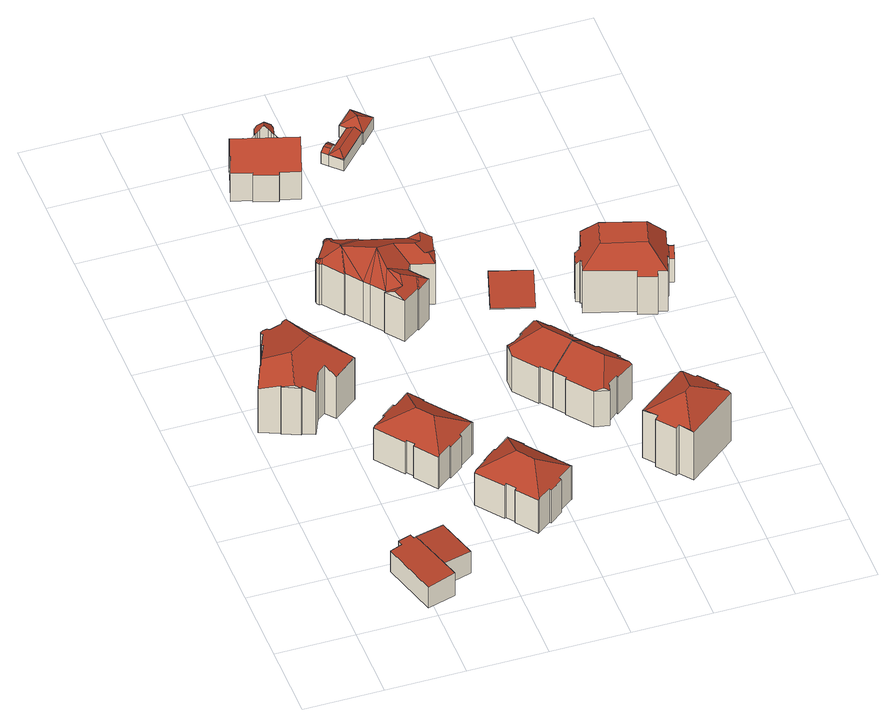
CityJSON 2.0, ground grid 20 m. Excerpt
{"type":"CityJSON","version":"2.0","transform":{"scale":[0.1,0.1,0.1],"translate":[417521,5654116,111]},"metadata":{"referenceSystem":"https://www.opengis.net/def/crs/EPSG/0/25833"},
"CityObjects":{
"building1":{"type":"Building","attributes":{"Dachtyp_tdc":"tdcPolyFlatRoof","Gemeindeschluessel":14612000,"Dachneigung":3.36,"QualitaetDacherkennung":73,"Geometrietyp2DReferenz":"3000","measuredHeight":6.97,"function":"31001_9998","roofType":"2100"},"geometry":[{"type":"Solid","lod":"2","boundaries":[[[[0,1,2,3]],[[1,4,5,2]],[[4,6,7,5]],[[6,8,9,7]],[[8,10,11,9]],[[10,12,13,11]],[[12,14,15,13]],[[14,16,17,15]],[[16,0,3,17]],[[16,14,12,10,8,6,4,1,0]],[[3,2,5,7,9,11,13,15,17]]]],"semantics":{"surfaces":[{"type":"WallSurface"},{"type":"RoofSurface"},{"type":"GroundSurface"}],"values":[[0,0,0,0,0,0,0,0,0,1,2]]}}]},
"building2":{"type":"Building","attributes":{"Dachtyp_tdc":"tdcPolyFlatRoof","Gemeindeschluessel":14612000,"Dachneigung":3.25,"QualitaetDacherkennung":76,"Geometrietyp2DReferenz":"3000","measuredHeight":7.07,"function":"31001_9998","roofType":"2100"},"geometry":[{"type":"Solid","lod":"2","boundaries":[[[[18,0,19,20]],[[0,16,21,19]],[[16,22,23,21]],[[22,18,20,23]],[[22,16,0,18]],[[20,19,21,23]]]],"semantics":{"surfaces":[{"type":"WallSurface"},{"type":"RoofSurface"},{"type":"GroundSurface"}],"values":[[0,0,0,0,1,2]]}}]},
"building3":{"type":"Building","attributes":{"Dachtyp_tdc":"tdcFreeFormRoof","Gemeindeschluessel":14612000,"Dachneigung":19.93,"QualitaetDacherkennung":15,"Geometrietyp2DReferenz":"3000","measuredHeight":18.55,"function":"31001_9998","roofType":"5000"},"geometry":[{"type":"Solid","lod":"2","boundaries":[[[[24,25,26,27]],[[25,28,29,26]],[[28,30,31,29]],[[30,32,33,31]],[[32,34,35,33]],[[34,36,37,35]],[[36,38,39,37]],[[38,40,41,39]],[[40,42,43,41]],[[42,44,45,43]],[[44,46,47,45]],[[48,49,50,51]],[[46,52,53,47]],[[52,54,55,53]],[[54,48,51,55]],[[49,56,57,50]],[[56,58,59,57]],[[58,60,61,59]],[[60,62,63,61]],[[62,64,65,63]],[[64,66,67,65]],[[66,68,69,67]],[[68,70,71,69]],[[70,72,73,71]],[[72,74,75,73]],[[74,76,77,75]],[[76,78,79,77]],[[78,24,27,79]],[[80,30,28,25,24,78,76,81,82]],[[46,44,83,84,85,48,54,52]],[[82,81,74,72,70,68,66,64,62,60,58,56,49,85,84]],[[34,32,80,82,84,83,42,40,38,36]],[[49,48,85]],[[76,74,81]],[[44,42,83]],[[32,30,80]],[[27,26,29,31,33,35,37,39,41,43,45,47,53,55,51,50,57,59,61,63,65,67,69,71,73,75,77,79]]]],"semantics":{"surfaces":[{"type":"WallSurface"},{"type":"RoofSurface"},{"type":"GroundSurface"}],"values":[[0,0,0,0,0,0,0,0,0,0,0,0,0,0,0,0,0,0,0,0,0,0,0,0,0,0,0,0,1,1,1,1,0,0,0,0,2]]}}]},
"building4":{"type":"Building","attributes":{"Dachtyp_tdc":"tdcHipRoof","Gemeindeschluessel":14612000,"Dachneigung":29.32,"QualitaetDacherkennung":60,"Geometrietyp2DReferenz":"3000","measuredHeight":14.08,"function":"31001_9998","roofType":"3200"},"geometry":[{"type":"Solid","lod":"2","boundaries":[[[[86,87,88,89]],[[87,90,91,88]],[[90,92,93,91]],[[92,94,95,93]],[[94,96,97,95]],[[96,98,99,97]],[[98,100,101,99]],[[100,102,103,101]],[[102,104,105,103]],[[104,106,107,105]],[[106,108,109,107]],[[108,110,111,109]],[[110,112,113,111]],[[112,114,115,113]],[[114,116,117,115]],[[116,118,119,117]],[[118,120,121,119]],[[120,122,123,121]],[[122,124,125,123]],[[124,126,127,125]],[[126,128,129,127]],[[128,130,131,129]],[[130,132,133,131]],[[132,86,89,133]],[[128,126,124,122,120,118,134]],[[104,102,100,98,96,94,135]],[[118,116,114,112,110,108,106,104,135,134]],[[94,92,90,87,86,132,130,128,134,135]],[[89,88,91,93,95,97,99,101,103,105,107,109,111,113,115,117,119,121,123,125,127,129,131,133]]]],"semantics":{"surfaces":[{"type":"WallSurface"},{"type":"RoofSurface"},{"type":"GroundSurface"}],"values":[[0,0,0,0,0,0,0,0,0,0,0,0,0,0,0,0,0,0,0,0,0,0,0,0,1,1,1,1,2]]}}]},
"building5":{"type":"Building","attributes":{"Dachtyp_tdc":"tdcHipRoof","Gemeindeschluessel":14612000,"Dachneigung":29.08,"QualitaetDacherkennung":61,"Geometrietyp2DReferenz":"3000","measuredHeight":14.38,"function":"31001_9998","roofType":"3200"},"geometry":[{"type":"Solid","lod":"2","boundaries":[[[[136,137,138,139]],[[137,140,141,138]],[[140,142,143,141]],[[142,144,145,143]],[[144,146,147,145]],[[146,148,149,147]],[[148,150,151,149]],[[150,152,153,151]],[[152,154,155,153]],[[154,156,157,155]],[[156,158,159,157]],[[158,160,161,159]],[[160,162,163,161]],[[162,164,165,163]],[[164,166,167,165]],[[166,168,169,167]],[[168,170,171,169]],[[170,172,173,171]],[[172,174,175,173]],[[174,176,177,175]],[[176,178,179,177]],[[178,180,181,179]],[[180,182,183,181]],[[182,136,139,183]],[[178,176,174,172,170,168,184]],[[154,152,150,148,146,144,185]],[[168,166,164,162,160,158,156,154,185,184]],[[144,142,140,137,136,182,180,178,184,185]],[[139,138,141,143,145,147,149,151,153,155,157,159,161,163,165,167,169,171,173,175,177,179,181,183]]]],"semantics":{"surfaces":[{"type":"WallSurface"},{"type":"RoofSurface"},{"type":"GroundSurface"}],"values":[[0,0,0,0,0,0,0,0,0,0,0,0,0,0,0,0,0,0,0,0,0,0,0,0,1,1,1,1,2]]}}]},
"building6":{"type":"Building","attributes":{"Dachtyp_tdc":"tdcFreeFormRoof","Gemeindeschluessel":14612000,"Dachneigung":30.5,"QualitaetDacherkennung":10,"Geometrietyp2DReferenz":"3000","measuredHeight":17,"function":"31001_9998","roofType":"5000"},"geometry":[{"type":"Solid","lod":"2","boundaries":[[[[186,187,188,189]],[[187,190,191,188]],[[190,192,193,191]],[[192,194,195,193]],[[194,196,197,195]],[[196,198,199,197]],[[198,200,201,199]],[[202,203,204,205,198,196]],[[206,202,196,194]],[[206,194,192]],[[207,203,202,206,192,190]],[[208,209,207,190,187]],[[210,211,212,208,187,186]],[[210,186,213]],[[211,210,213,214]],[[215,216,212,211,214,217]],[[215,217,218]],[[216,215,218,219]],[[220,221,222,209,208,212,216,219,223]],[[224,220,223,225]],[[226,224,225,227]],[[228,226,227,229]],[[230,228,229,231]],[[230,231,232]],[[230,232,233]],[[228,230,233,234]],[[235,221,220,224,226,228,234,236]],[[237,238,239,235,236,240]],[[237,240,241]],[[242,243,244,245]],[[200,246,247,201]],[[246,242,245,247]],[[243,248,249,244]],[[248,250,251,249]],[[250,252,253,251]],[[252,254,255,253]],[[254,256,257,255]],[[256,241,258,257]],[[241,240,259,258]],[[240,236,260,259]],[[236,234,261,260]],[[234,233,262,261]],[[233,232,263,262]],[[232,231,264,263]],[[231,229,265,264]],[[229,227,266,265]],[[227,225,267,266]],[[225,223,268,267]],[[223,219,269,268]],[[219,218,270,269]],[[218,217,271,270]],[[217,214,272,271]],[[214,213,273,272]],[[213,186,189,273]],[[274,238,237,241,256]],[[274,256,254]],[[239,238,274,254,252]],[[221,235,239,252,250]],[[222,221,250,248]],[[207,204,203]],[[207,246,204]],[[209,246,207]],[[209,242,246]],[[209,243,242]],[[222,243,209]],[[243,222,248]],[[205,204,246,200]],[[205,200,198]],[[201,247,245,244,249,251,253,255,257,258,259,260,261,262,263,264,265,266,267,268,269,270,271,272,273,189,188,191,193,195,197,199]]]],"semantics":{"surfaces":[{"type":"WallSurface"},{"type":"RoofSurface"},{"type":"GroundSurface"}],"values":[[0,0,0,0,0,0,0,1,1,1,1,1,1,1,1,1,0,1,1,1,1,1,1,1,1,1,1,1,1,0,0,0,0,0,0,0,0,0,0,0,0,0,0,0,0,0,0,0,0,0,0,0,0,0,1,1,1,1,1,1,1,1,1,1,1,1,1,0,2]]}}]},
"building7":{"type":"Building","attributes":{"Gemeindeschluessel":14612000,"Geometrietyp2DReferenz":"3000","function":"31001_9998","roofType":"9999"},"children":["building7-1","building7-2"]},
"building7-1":{"type":"BuildingPart","attributes":{"Dachtyp_tdc":"tdcFreeFormRoof","Dachneigung":54.95,"QualitaetDacherkennung":58,"Geometrietyp2DReferenz":"3000","measuredHeight":13.3,"roofType":"5000"},"parents":["building7"],"geometry":[{"type":"MultiSurface","lod":"2","boundaries":[[[275,276,277,278]],[[279,280,281,282]],[[280,283,284,281]],[[283,285,286,284]],[[285,287,288,286]],[[287,289,290,288]],[[289,291,292,290]],[[291,293,294,292]],[[293,295,296,294]],[[295,275,278,296]],[[291,289,287,285,297]],[[285,283,280,279,298,299,297]],[[299,300,276,275,295,293,291,297]],[[278,277,301,282,281,284,286,288,290,292,294,296]]],"semantics":{"surfaces":[{"type":"WallSurface"},{"type":"RoofSurface"},{"type":"GroundSurface"}],"values":[0,0,0,0,0,0,0,0,0,0,1,1,1,2]}}]},
"building7-2":{"type":"BuildingPart","attributes":{"Dachtyp_tdc":"tdcGableRoof","Dachneigung":44.12,"QualitaetDacherkennung":55,"Geometrietyp2DReferenz":"3000","measuredHeight":14.11,"roofType":"3100"},"parents":["building7"],"geometry":[{"type":"MultiSurface","lod":"2","boundaries":[[[302,303,304,305]],[[303,306,307,304]],[[306,308,309,307]],[[308,310,311,309]],[[310,312,313,311]],[[312,314,282,313]],[[314,279,282]],[[315,277,276]],[[315,316,317,277]],[[316,318,319,317]],[[318,320,321,319]],[[320,322,323,321]],[[322,324,325,323]],[[324,302,305,325]],[[320,318,316,315,300,326,298,314,312,310]],[[310,308,306,303,302,324,322,320]],[[305,304,307,309,311,313,282,301,277,317,319,321,323,325]]],"semantics":{"surfaces":[{"type":"WallSurface"},{"type":"RoofSurface"},{"type":"GroundSurface"}],"values":[0,0,0,0,0,0,0,0,0,0,0,0,0,0,1,1,2]}}]},
"building8":{"type":"Building","attributes":{"Dachtyp_tdc":"tdcFreeFormRoof","Gemeindeschluessel":14612000,"Dachneigung":24.23,"QualitaetDacherkennung":30,"Geometrietyp2DReferenz":"3000","measuredHeight":14.92,"function":"31001_9998","roofType":"5000"},"geometry":[{"type":"Solid","lod":"2","boundaries":[[[[327,328,329,330]],[[328,331,332,329]],[[331,333,334,332]],[[333,335,336,334]],[[335,337,338,336]],[[337,339,340,338]],[[339,341,342,340]],[[341,343,344,342]],[[343,345,346,344]],[[345,347,348,346]],[[347,349,350,348]],[[349,351,352,350]],[[351,353,354,352]],[[353,355,356,354]],[[355,357,358,356]],[[357,359,360,358]],[[359,327,330,360]],[[361,362,337,335,333,331,328,363]],[[355,364,361,363,327,359,357]],[[364,353,351,349,347,345,343,341,339,362,361]],[[328,327,363]],[[355,353,364]],[[339,337,362]],[[330,329,332,334,336,338,340,342,344,346,348,350,352,354,356,358,360]]]],"semantics":{"surfaces":[{"type":"WallSurface"},{"type":"RoofSurface"},{"type":"GroundSurface"}],"values":[[0,0,0,0,0,0,0,0,0,0,0,0,0,0,0,0,0,1,1,1,0,0,0,2]]}}]},
"building9":{"type":"Building","attributes":{"Dachtyp_tdc":"tdcFreeFormRoof","Gemeindeschluessel":14612000,"Dachneigung":23.4,"QualitaetDacherkennung":29,"Geometrietyp2DReferenz":"3000","measuredHeight":14.84,"function":"31001_9998","roofType":"5000"},"geometry":[{"type":"Solid","lod":"2","boundaries":[[[[365,366,367,368]],[[366,369,370,367]],[[369,353,371,370]],[[353,372,373,371]],[[372,374,375,373]],[[374,376,377,375]],[[376,378,379,377]],[[378,380,381,379]],[[380,382,383,381]],[[382,384,385,383]],[[384,386,387,385]],[[386,388,389,387]],[[388,390,391,389]],[[390,392,393,391]],[[392,394,395,393]],[[394,365,368,395]],[[396,392,390,388,386,384,397,398]],[[398,397,382,380,378,376,374,372,353,399]],[[399,369,366,365,394,396,398]],[[384,382,397]],[[394,392,396]],[[353,369,399]],[[368,367,370,371,373,375,377,379,381,383,385,387,389,391,393,395]]]],"semantics":{"surfaces":[{"type":"WallSurface"},{"type":"RoofSurface"},{"type":"GroundSurface"}],"values":[[0,0,0,0,0,0,0,0,0,0,0,0,0,0,0,0,1,1,1,0,0,0,2]]}}]},
"building10":{"type":"Building","attributes":{"Gemeindeschluessel":14612000,"Geometrietyp2DReferenz":"3000","function":"31001_9998","roofType":"9999"},"children":["building10-1","building10-2","building10-3"]},
"building10-1":{"type":"BuildingPart","attributes":{"Dachtyp_tdc":"tdcCutGableRoof","Dachneigung":30.08,"QualitaetDacherkennung":44,"Geometrietyp2DReferenz":"3000","measuredHeight":4.22,"roofType":"9999"},"parents":["building10"],"geometry":[{"type":"MultiSurface","lod":"2","boundaries":[[[400,401,402,403,404]],[[401,405,406,402]],[[405,407,408,406]],[[401,400,409,410]],[[405,401,410,411]],[[407,405,411,412]],[[400,407,412,409]],[[411,410,409,412]],[[403,402,406,408]]],"semantics":{"surfaces":[{"type":"WallSurface"},{"type":"RoofSurface"},{"type":"GroundSurface"}],"values":[0,0,0,1,0,1,0,1,2]}}]},
"building10-2":{"type":"BuildingPart","attributes":{"Dachtyp_tdc":"tdcHipAndGableRoof","Dachneigung":29.82,"QualitaetDacherkennung":60,"Geometrietyp2DReferenz":"3000","measuredHeight":4.59,"roofType":"5000"},"parents":["building10"],"geometry":[{"type":"MultiSurface","lod":"2","boundaries":[[[413,404,403,414]],[[407,415,416,408]],[[415,417,418,416]],[[419,413,414,420]],[[404,421,422]],[[421,423,424,422]],[[417,415,407,404,422,424]],[[419,423,421,413]],[[417,424,423,419]],[[413,421,404]],[[414,403,408,416,418,420]]],"semantics":{"surfaces":[{"type":"WallSurface"},{"type":"RoofSurface"},{"type":"GroundSurface"}],"values":[0,0,0,0,1,1,1,0,0,0,2]}}]},
"building10-3":{"type":"BuildingPart","attributes":{"Dachtyp_tdc":"tdcTentRoof","Dachneigung":30.9,"QualitaetDacherkennung":61,"Geometrietyp2DReferenz":"3000","measuredHeight":5.33,"roofType":"3500"},"parents":["building10"],"geometry":[{"type":"MultiSurface","lod":"2","boundaries":[[[425,426,427,416]],[[426,428,429,427]],[[428,430,431,429]],[[430,432,433,431]],[[432,423,419,420,433]],[[434,425,416,418,417]],[[428,426,435]],[[430,428,435]],[[432,430,435]],[[426,425,434,423,432,435]],[[416,427,429,431,433,420,418]]],"semantics":{"surfaces":[{"type":"WallSurface"},{"type":"RoofSurface"},{"type":"GroundSurface"}],"values":[0,0,0,0,0,0,1,1,1,1,2]}}]},
"building11":{"type":"Building","attributes":{"Dachtyp_tdc":"tdcFreeFormRoof","Gemeindeschluessel":14612000,"Dachneigung":10.79,"QualitaetDacherkennung":28,"Geometrietyp2DReferenz":"3000","measuredHeight":2.23,"function":"31001_9998","roofType":"5000"},"geometry":[{"type":"Solid","lod":"2","boundaries":[[[[436,437,438,439]],[[437,440,441,438]],[[440,442,443,441]],[[442,444,445,443]],[[444,446,447,445]],[[446,448,449,447]],[[448,450,451,449]],[[450,436,439,451]],[[444,452,453,446]],[[452,442,440,437,436,450,448,453]],[[448,446,453]],[[439,438,441,443,445,447,449,451]],[[444,442,452]]]],"semantics":{"surfaces":[{"type":"WallSurface"},{"type":"RoofSurface"},{"type":"GroundSurface"}],"values":[[0,0,0,0,0,0,0,0,1,1,0,2,0]]}}]},
"building12":{"type":"Building","attributes":{"Dachtyp_tdc":"tdcFreeFormRoof","Gemeindeschluessel":14612000,"Dachneigung":30.31,"QualitaetDacherkennung":56,"Geometrietyp2DReferenz":"3000","measuredHeight":18.8,"function":"31001_9998","roofType":"5000"},"geometry":[{"type":"Solid","lod":"2","boundaries":[[[[454,455,456,457]],[[455,458,459,456]],[[458,460,461,459]],[[460,462,463,461]],[[462,464,465,463]],[[464,466,467,465]],[[466,468,469,467]],[[468,470,471,469]],[[470,472,473,471]],[[472,474,475,473]],[[474,476,477,475]],[[476,454,457,477]],[[472,470,478,479,480,476,474]],[[460,458,481,482,483,464,462]],[[466,483,482,479,478,468]],[[482,481,455,454,480,479]],[[458,455,481]],[[466,464,483]],[[454,476,480]],[[470,468,478]],[[457,456,459,461,463,465,467,469,471,473,475,477]]]],"semantics":{"surfaces":[{"type":"WallSurface"},{"type":"RoofSurface"},{"type":"GroundSurface"}],"values":[[0,0,0,0,0,0,0,0,0,0,0,0,1,1,1,1,0,0,0,0,2]]}}]},
"building13":{"type":"Building","attributes":{"Gemeindeschluessel":14612000,"Geometrietyp2DReferenz":"3000","function":"31001_9998","roofType":"9999"},"children":["building13-1","building13-2"]},
"building13-1":{"type":"BuildingPart","attributes":{"Dachtyp_tdc":"tdcCutTentRoof","Dachneigung":46.58,"QualitaetDacherkennung":47,"Geometrietyp2DReferenz":"3000","measuredHeight":17.56,"roofType":"9999"},"parents":["building13"],"geometry":[{"type":"MultiSurface","lod":"2","boundaries":[[[484,485,486,487]],[[485,488,489,490,491,486]],[[492,493,494,495,496]],[[493,497,498,494]],[[497,499,500,498]],[[499,501,502,500]],[[501,503,504,502]],[[503,505,506,504]],[[505,507,508,506]],[[507,509,510,508]],[[509,511,512,510]],[[511,513,514,512]],[[513,515,516,514]],[[515,517,518,516]],[[517,519,520,518]],[[519,521,522,520]],[[521,523,524,522]],[[523,525,526,524]],[[525,527,528,526]],[[527,529,530,528]],[[529,531,532,530]],[[531,533,534,532]],[[533,535,536,534]],[[535,537,538,536]],[[503,501,499,497,493,492,488,485,539,540]],[[513,511,509,507,505,503,540,541]],[[531,529,527,525,523,521,519,517,515,513,541,542]],[[485,484,537,535,533,531,542,539]],[[542,541,540,539]],[[538,487,486,491,495,494,498,500,502,504,506,508,510,512,514,516,518,520,522,524,526,528,530,532,534,536]],[[537,484,487,538]]],"semantics":{"surfaces":[{"type":"WallSurface"},{"type":"RoofSurface"},{"type":"GroundSurface"}],"values":[0,0,0,0,0,0,0,0,0,0,0,0,0,0,0,0,0,0,0,0,0,0,0,0,1,1,1,1,1,2,0]}}]},
"building13-2":{"type":"BuildingPart","attributes":{"Dachtyp_tdc":"tdcGableRoof","Dachneigung":55.51,"QualitaetDacherkennung":10,"Geometrietyp2DReferenz":"3000","measuredHeight":10.17,"roofType":"3100"},"parents":["building13"],"geometry":[{"type":"MultiSurface","lod":"2","boundaries":[[[543,544,545,546]],[[544,496,495,545]],[[490,543,546,491]],[[489,547,548,549]],[[544,548,547,496]],[[543,549,548,544]],[[490,489,549,543]],[[546,545,495,491]]],"semantics":{"surfaces":[{"type":"WallSurface"},{"type":"RoofSurface"},{"type":"GroundSurface"}],"values":[0,0,0,1,1,0,0,2]}}]}
},
"vertices":[
[236,64,98],[248,24,98],[248,24,28],[236,64,28],[176,3,93],[176,3,28],[134,149,93],[134,149,28],[166,159,95],[166,159,28],[162,172,95],[162,172,28],[194,181,97],[194,181,28],[198,168,97],[198,168,28],[204,170,98],[204,170,28],
[308,85,94],[236,64,27],[308,85,27],[204,170,27],[277,191,94],[277,191,27],
[143,864,179],[172,827,173],[172,827,30],[143,864,30],[169,825,176],[169,825,30],[247,726,160],[247,726,30],[186,679,160],[186,679,30],[166,704,179],[166,704,30],[144,687,178],[144,687,30],[124,642,162],[124,642,30],[94,655,178],[94,655,30],[92,651,176],[92,651,30],[48,670,177],[48,670,30],[49,672,178],[49,672,30],[24,742,189],[53,808,185],[53,808,30],[24,742,30],[0,693,165],[0,693,30],[22,743,189],[22,743,30],[49,810,184],[49,810,30],[69,856,174],[69,856,30],[65,860,172],[65,860,30],[67,868,169],[67,868,30],[75,874,169],[75,874,30],[84,872,172],[84,872,30],[89,866,175],[89,866,30],[118,870,179],[118,870,30],[124,878,178],[124,878,30],[131,881,178],[131,881,30],[141,879,173],[141,879,30],[146,869,174],[146,869,30],[244,724,164],[133,881,179],[154,772,216],[77,657,184],[96,735,216],[30,756,196],
[292,434,131],[278,452,131],[278,452,30],[292,434,30],[274,449,128],[274,449,30],[221,519,128],[221,519,30],[225,522,131],[225,522,30],[259,547,131],[259,547,30],[255,552,128],[255,552,30],[289,578,128],[289,578,30],[293,573,131],[293,573,30],[332,603,131],[332,603,30],[335,606,128],[335,606,30],[362,571,128],[362,571,30],[358,568,131],[358,568,30],[413,496,131],[413,496,30],[416,498,129],[416,498,30],[443,462,129],[443,462,30],[440,460,131],[440,460,30],[401,430,131],[401,430,30],[403,427,128],[403,427,30],[369,401,128],[369,401,30],[366,404,131],[366,404,30],[333,379,131],[333,379,30],[329,376,128],[329,376,30],[288,431,128],[288,431,30],[351,471,170],[321,511,170],
[462,213,134],[445,235,134],[445,235,29],[462,213,29],[441,232,130],[441,232,29],[390,298,130],[390,298,29],[395,302,134],[395,302,29],[426,326,134],[426,326,29],[424,330,131],[424,330,29],[458,356,132],[458,356,29],[461,352,134],[461,352,29],[500,382,135],[500,382,29],[502,383,133],[502,383,29],[529,349,133],[529,349,29],[526,347,135],[526,347,29],[581,275,135],[581,275,29],[583,276,133],[583,276,29],[608,243,133],[608,243,29],[606,242,135],[606,242,29],[568,213,135],[568,213,29],[571,209,131],[571,209,29],[537,183,131],[537,183,29],[534,186,134],[534,186,29],[501,162,134],[501,162,29],[498,159,131],[498,159,29],[459,211,131],[459,211,29],[521,253,173],[491,293,173],
[529,972,156],[472,988,156],[472,988,30],[529,972,30],[462,971,156],[462,971,30],[497,927,156],[497,927,30],[463,900,156],[463,900,30],[461,904,156],[461,904,30],[421,874,156],[421,874,30],[386,918,156],[386,918,30],[468,933,167],[431,938,182],[428,910,170],[404,896,172],[471,929,168],[409,967,182],[449,1041,182],[404,1022,200],[520,998,169],[511,1000,169],[496,1027,182],[541,1015,156],[539,1016,156],[524,1068,173],[515,1038,173],[551,1060,156],[497,1075,156],[496,1074,156],[332,1074,183],[333,1069,185],[334,1069,185],[388,1105,156],[334,1078,182],[389,1109,156],[321,1112,165],[332,1125,156],[322,1122,162],[330,1131,156],[319,1125,161],[319,1134,156],[314,1133,156],[309,1127,156],[310,1124,156],[286,1067,162],[280,1077,156],[281,1068,161],[282,1067,162],[285,1067,162],[275,1077,156],[271,1070,156],[363,953,156],[352,967,156],[352,967,30],[363,953,30],[390,919,156],[390,919,30],[321,1007,156],[321,1007,30],[319,1005,156],[319,1005,30],[281,1056,156],[281,1056,30],[276,1056,156],[276,1056,30],[271,1063,156],[271,1063,30],[271,1070,30],[275,1077,30],[280,1077,30],[310,1124,30],[309,1127,30],[314,1133,30],[319,1134,30],[330,1131,30],[332,1125,30],[389,1109,30],[388,1105,30],[496,1074,30],[497,1075,30],[551,1060,30],[539,1016,30],[541,1015,30],[280,1065,161],
[342,1521,120],[351,1518,108],[351,1518,36],[342,1521,36],[259,1546,100],[285,1538,139],[285,1538,36],[259,1546,36],[290,1557,139],[290,1557,36],[297,1559,147],[297,1559,36],[305,1562,140],[305,1562,36],[323,1556,140],[323,1556,36],[328,1550,148],[328,1550,36],[332,1544,141],[332,1544,36],[327,1525,141],[327,1525,36],[308,1541,169],[278,1540,128],[305,1532,169],[336,1522,128],[305,1532,36],
[301,1412,118],[243,1430,118],[243,1430,36],[301,1412,36],[244,1434,122],[244,1434,36],[195,1449,122],[195,1449,36],[212,1503,178],[212,1503,36],[228,1555,128],[228,1555,36],[259,1546,128],[351,1518,128],[356,1516,128],[356,1516,36],[384,1508,128],[384,1508,36],[368,1456,178],[368,1456,36],[352,1402,122],[352,1402,36],[303,1416,122],[303,1416,36],[305,1532,128],
[598,635,139],[599,674,138],[599,674,28],[598,635,28],[617,673,146],[617,673,28],[642,692,145],[642,692,28],[639,697,141],[639,697,28],[684,731,139],[684,731,28],[708,701,145],[708,701,28],[718,709,134],[718,709,28],[755,661,134],[755,661,28],[753,659,137],[753,659,28],[744,653,145],[744,653,28],[750,645,145],[750,645,28],[756,638,145],[756,638,28],[765,626,145],[765,626,28],[669,551,141],[669,551,28],[647,579,141],[647,579,28],[643,576,139],[643,576,28],[684,664,178],[689,725,145],[599,660,146],[733,601,178],
[688,520,141],[691,522,142],[691,522,29],[688,520,29],[669,551,142],[669,551,29],[765,626,29],[775,613,145],[775,613,29],[788,597,145],[788,597,29],[796,603,137],[796,603,29],[799,606,133],[799,606,29],[836,559,133],[836,559,29],[824,550,145],[824,550,29],[849,518,139],[849,518,29],[803,483,142],[803,483,29],[801,486,145],[801,486,29],[775,466,147],[775,466,29],[773,451,139],[773,451,29],[736,458,140],[736,458,29],[759,454,148],[844,524,145],[786,530,177],[732,600,177],
[447,1487,72],[433,1501,72],[433,1501,37],[447,1487,37],[447,1487,71],[460,1528,72],[460,1528,37],[473,1515,71],[473,1515,37],[456,1497,80],[442,1510,80],[451,1519,79],[464,1506,79],
[475,1459,71],[475,1459,37],[515,1560,71],[515,1560,37],[515,1561,71],[515,1561,37],[544,1533,71],[544,1533,37],[475,1459,73],[475,1487,83],[544,1533,72],[530,1546,83],
[515,1560,72],[502,1573,72],[502,1573,37],[543,1616,72],[543,1616,37],[586,1573,72],[586,1573,37],[547,1530,72],[547,1530,37],[515,1561,72],[545,1573,91],
[699,1026,32],[755,1010,32],[755,1010,30],[699,1026,30],[753,1005,37],[753,1005,30],[775,998,37],[775,998,30],[741,883,33],[741,883,30],[641,913,33],[641,913,30],[676,1028,37],[676,1028,30],[697,1022,37],[697,1022,30],[771,984,53],[671,1014,53],
[818,353,148],[943,450,148],[943,450,1],[818,353,1],[968,418,153],[968,418,1],[976,424,148],[976,424,1],[1011,378,149],[1011,378,1],[1004,372,154],[1004,372,1],[1029,340,149],[1029,340,1],[905,242,149],[905,242,1],[879,274,153],[879,274,1],[872,269,149],[872,269,1],[836,314,148],[836,314,1],[844,320,153],[844,320,1],[900,248,154],[917,339,190],[823,346,153],[948,443,153],[933,352,190],[1024,347,154],
[1025,917,155],[1066,905,153],[1066,905,29],[1025,917,29],[1064,900,153],[1064,900,102],[1064,900,100],[1064,900,29],[1055,870,153],[1053,864,153],[1053,864,29],[1055,870,29],[1055,870,100],[1057,863,149],[1057,863,29],[1045,822,149],[1045,822,29],[1041,823,154],[1041,823,29],[1026,776,154],[1026,776,29],[1003,783,154],[1003,783,29],[1001,774,145],[1001,774,29],[956,787,146],[956,787,29],[959,796,156],[959,796,29],[838,833,160],[838,833,29],[848,866,160],[848,866,29],[844,867,156],[844,867,29],[846,872,156],[846,872,29],[835,875,144],[835,875,29],[846,913,144],[846,913,29],[857,910,156],[857,910,29],[859,917,156],[859,917,29],[863,915,160],[863,915,29],[876,962,160],[876,962,29],[979,931,157],[979,931,29],[980,936,145],[980,936,29],[1027,922,144],[1027,922,29],[1017,898,205],[998,833,205],[890,862,205],[911,931,205],
[1081,895,100],[1072,864,100],[1072,864,29],[1081,895,29],[1059,882,131],[1076,877,131],[1081,895,102]
]}
